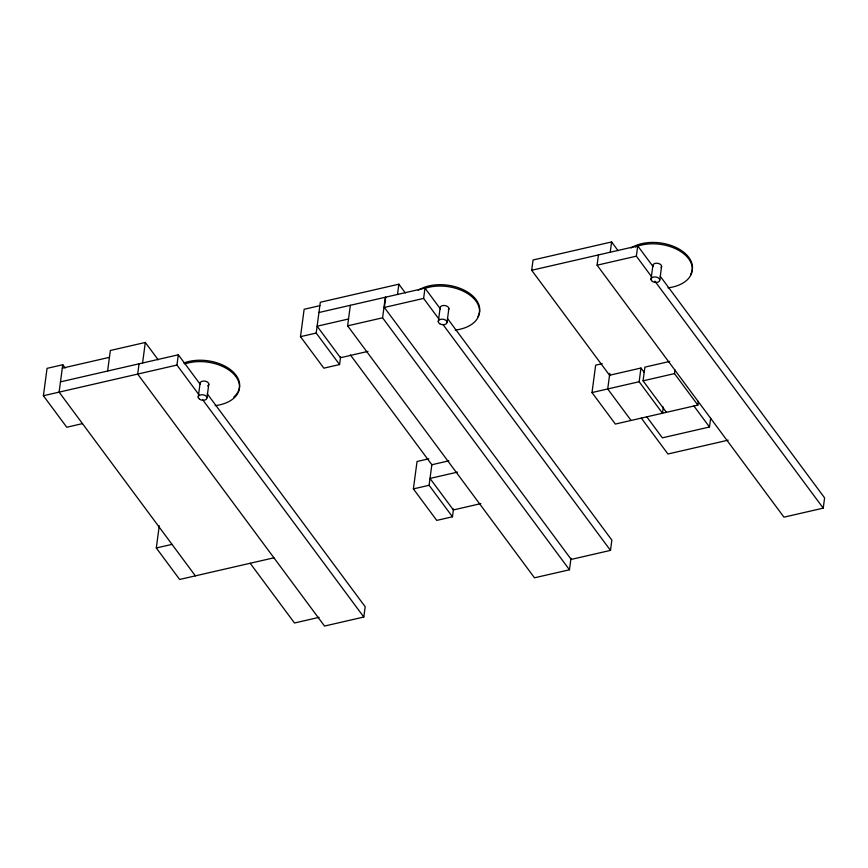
<?xml version="1.0" encoding="UTF-8"?>
<svg xmlns="http://www.w3.org/2000/svg" width="868" height="868" viewBox="0 0 868 868"><rect width="100%" height="100%" fill="white"/><g stroke="black" fill="none" stroke-linecap="round" stroke-linejoin="round"><path stroke-width="1.3" d="M82.471 423.627L66.76 427.24L43.4 395.743L47.056 368.358L62.767 364.744L65.187 367.999M62.767 364.744L59.111 392.13L195.365 575.864M107.61 371.037L110.355 350.488L145.314 342.459L158.204 359.829M139.043 363.811L137.665 374.086L324.534 626.056L363.811 617.029L365.189 606.754L207.311 393.888M142.569 362.998L145.314 342.459M199.499 395.472L176.942 365.059L178.32 354.784L60.478 381.866M273.93 557.809L179.654 579.466L156.305 547.979L159.256 525.802M198.219 397.229L200.052 383.537M206.985 397.761L208.808 384.068M340.603 356.726L339.562 364.56L323.84 368.162L300.491 336.665L304.136 309.279L319.847 305.666M339.562 364.56L316.202 333.062L320.314 302.248L398.868 284.194L405.313 292.896M570.992 558.222L569.451 569.777L534.493 577.806L347.623 325.836L350.357 305.297M569.451 569.777L382.582 317.807L385.316 297.268M447.541 318.556L611.864 540.113L610.486 550.388L571.209 559.415L384.34 307.446L385.707 297.171M397.49 294.469L398.868 284.194M438.926 319.055L423.617 298.418L424.994 288.143L318.936 312.513M453.497 508.963L452.456 516.785L436.745 520.399L413.385 488.901L417.041 461.516L428.825 458.803M438.286 321.67L440.109 307.977M447.042 322.202L448.875 308.509M452.456 516.785L429.096 485.288L431.884 464.423M609.889 375.725L531.683 270.274L533.05 259.999L611.604 241.944L618.059 250.646M660.288 276.317L824.6 497.874L823.233 508.138L783.956 517.165L597.086 265.196L598.453 254.932M610.237 252.219L611.604 241.944M698.349 401.374L697.85 405.106L615.358 424.061L592.009 392.564L595.654 365.168L602.208 363.67M609.803 373.305L607.719 388.951L631.069 420.448M651.662 276.805L636.363 256.168L637.73 245.904L531.683 270.274M651.022 279.431L652.845 265.727M663.326 407.005L662.501 413.233L639.141 381.736L640.964 368.032L609.542 375.258M666.429 412.322L643.069 380.824L644.891 367.131L669.77 361.413M659.788 279.963L661.611 266.259M697.85 405.106L674.49 373.609L674.989 369.876M646.79 416.835L662.36 437.841L709.492 427.002L710.653 418.289M62.312 368.173L109.444 357.334M384.34 307.446L423.617 298.418M348.535 318.99L317.113 326.216L340.473 357.714L367.967 351.388M597.086 265.196L636.363 256.168M43.4 395.743L176.942 365.059M300.491 336.665L316.202 333.062M347.623 325.836L382.582 317.807M592.009 392.564L639.141 381.736M643.069 380.824L674.49 373.609M431.841 464.749L448.864 460.832M457.501 472.127L430.007 478.442L453.367 509.939L480.861 503.624M156.305 547.979L172.016 544.366M413.385 488.901L429.096 485.288M728.165 440.163L667.937 453.997L641.333 418.126M319.088 617.343L294.48 622.996L250.179 563.267M637.73 245.904L653.04 266.541A4.405 2.734 7.6 0 1 657.662 263.297A4.405 2.734 7.6 0 1 661.101 267.604M654.884 281.156L823.233 508.138M693.923 406.007L709.492 427.002M640.964 368.032L644.186 372.383M424.994 288.143L440.293 308.78M442.951 324.491L610.486 550.388M350.379 354.914L431.819 464.716M178.32 354.784L200.063 384.112M202.721 399.812L363.811 617.029M635.224 247.065A35.262 21.906 7.6 0 1 688.096 258.056A35.262 21.906 7.6 0 1 667.948 287.84M631.003 247.988A35.262 21.906 7.6 0 1 674.892 246.957A35.262 21.906 7.6 0 1 690.646 274.364M440.293 308.704A4.405 2.734 7.6 0 1 444.915 305.536A4.405 2.734 7.6 0 1 448.355 309.854M424.951 288.371A35.262 21.906 7.6 0 1 476.055 301.218A35.262 21.906 7.6 0 1 455.201 330.079M418.257 290.238A35.262 21.906 7.6 0 1 462.145 289.207A35.262 21.906 7.6 0 1 477.899 316.614M200.237 384.264A4.405 2.734 7.6 0 1 205.423 381.204A4.405 2.734 7.6 0 1 207.636 385.945M184.895 363.92A35.262 21.906 7.6 0 1 235.998 376.777A35.262 21.906 7.6 0 1 215.145 405.638M183.81 363.008A35.262 21.906 7.6 0 1 228.816 368.466A35.262 21.906 7.6 0 1 233.807 397.001M652.41 281.46A4.405 2.734 7.6 0 0 659.669 280.668A4.405 2.734 7.6 0 0 654.125 276.957A4.405 2.734 7.6 0 0 652.41 281.46M439.664 323.699A4.405 2.734 7.6 0 0 446.933 322.907A4.405 2.734 7.6 0 0 441.389 319.196A4.405 2.734 7.6 0 0 439.664 323.699M199.607 399.258A4.405 2.734 7.6 0 0 206.877 398.466A4.405 2.734 7.6 0 0 201.333 394.756A4.405 2.734 7.6 0 0 199.607 399.258"/></g></svg>
